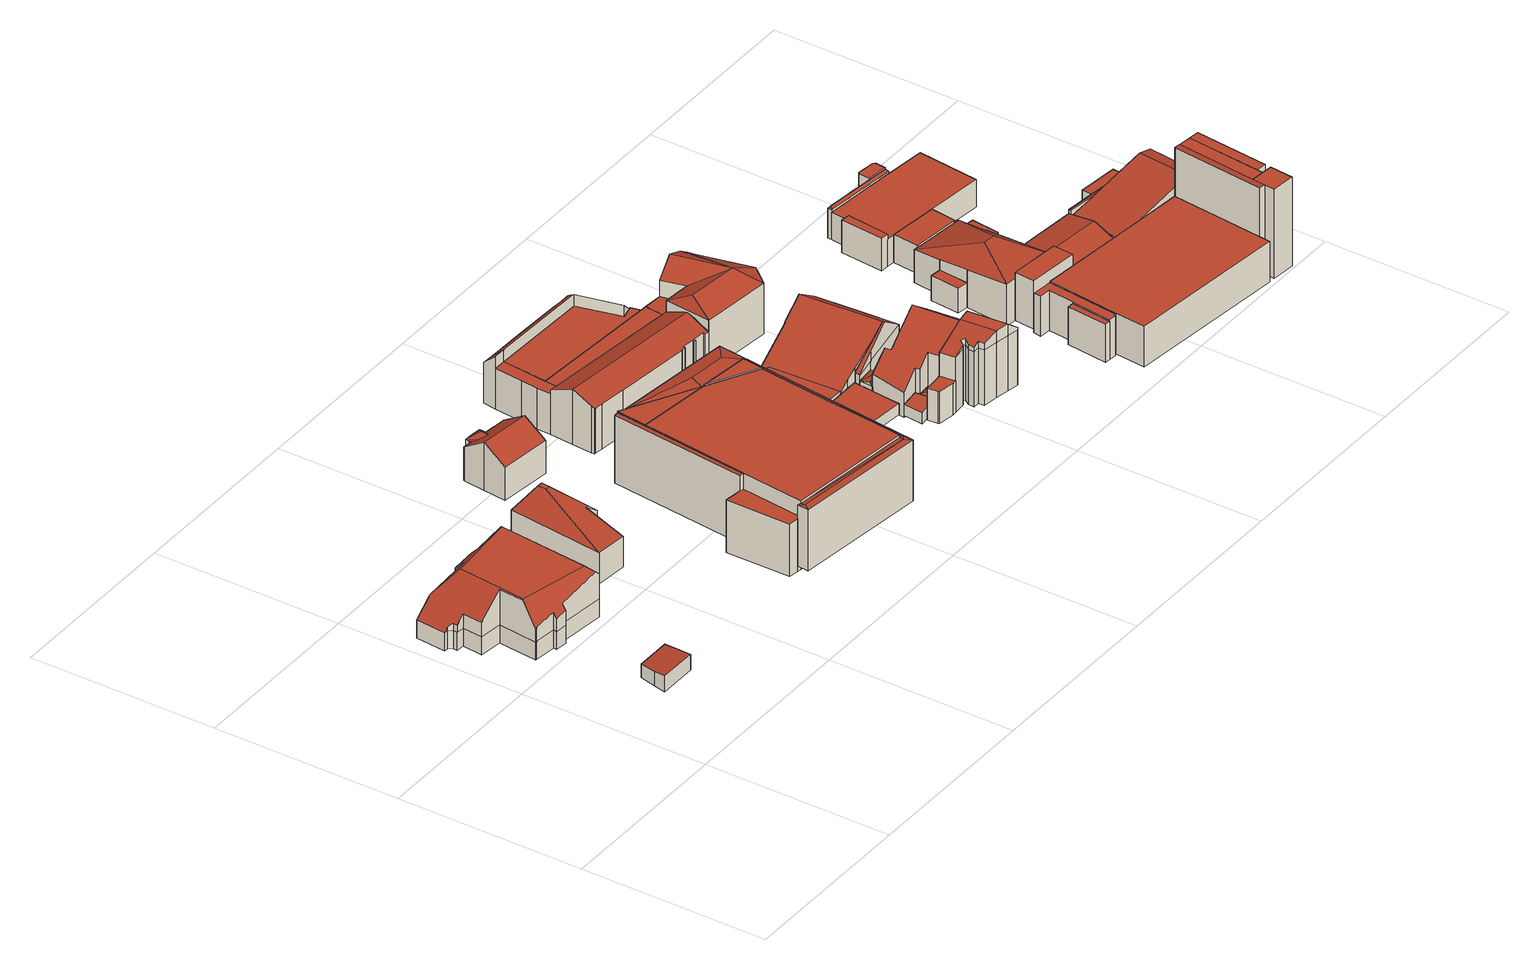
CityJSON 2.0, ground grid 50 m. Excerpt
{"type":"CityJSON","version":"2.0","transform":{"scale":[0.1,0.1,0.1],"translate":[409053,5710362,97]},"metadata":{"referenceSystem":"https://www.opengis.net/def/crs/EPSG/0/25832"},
"CityObjects":{
"building1":{"type":"Building","attributes":{"Gemeindeschluessel":"05978036","Geometrietyp2DReferenz":"3000","function":"31001_2460","roofType":"2100","measuredHeight":4.36},"geometry":[{"type":"MultiSurface","lod":"2","boundaries":[[[0,1,2,3]],[[1,4,5,2]],[[4,6,7,5]],[[6,8,9,7]],[[8,10,11,9]],[[10,12,13,11]],[[12,0,3,13]],[[12,10,8,6,4,1,0]],[[3,2,5,7,9,11,13]]],"semantics":{"surfaces":[{"type":"WallSurface"},{"type":"RoofSurface"},{"type":"GroundSurface"}],"values":[0,0,0,0,0,0,0,1,2]}}]},
"building2":{"type":"Building","attributes":{"Gemeindeschluessel":"05978036","Geometrietyp2DReferenz":"3000","function":"31001_2000","roofType":"5000","measuredHeight":15},"geometry":[{"type":"MultiSurface","lod":"2","boundaries":[[[14,15,16,17]],[[15,18,19,16]],[[18,20,21,19]],[[20,22,23,21]],[[22,24,25,23]],[[24,26,27,25]],[[26,28,29,27]],[[28,30,31,29]],[[30,32,33,31]],[[32,34,35,33]],[[34,36,37,35]],[[36,38,39,37]],[[38,40,41,39]],[[40,42,43,41]],[[42,44,45,43]],[[44,46,47,45]],[[46,48,49,47]],[[48,50,51,49]],[[50,52,53,51]],[[52,54,55,53]],[[54,56,57,55]],[[56,58,59,57]],[[58,60,61,59]],[[60,14,17,61]],[[62,63,64,65,66,67]],[[68,69,66,65,70,71,72,73,74,75]],[[76,77,78,71,70,79,80,81,14,82,83,84,85]],[[63,86,87,88,89,90,91,92,80,79,64]],[[65,64,79,70]],[[18,92,91,20]],[[15,81,80,92,18]],[[20,91,90,22]],[[22,90,89,24]],[[24,89,88,26]],[[26,88,87,28]],[[28,87,86,30]],[[30,86,63,62,32]],[[54,85,84,56]],[[52,76,85,54]],[[56,84,83,58]],[[58,83,82,60]],[[60,82,14]],[[14,81,15]],[[48,78,77,50]],[[46,72,71,78,48]],[[50,77,76,52]],[[40,75,74,42]],[[38,68,75,40]],[[42,74,73,44]],[[44,73,72,46]],[[34,67,66,69,36]],[[36,69,68,38]],[[32,62,67,34]],[[17,16,19,21,23,25,27,29,31,33,35,37,39,41,43,45,47,49,51,53,55,57,59,61]]],"semantics":{"surfaces":[{"type":"WallSurface"},{"type":"RoofSurface"},{"type":"GroundSurface"}],"values":[0,0,0,0,0,0,0,0,0,0,0,0,0,0,0,0,0,0,0,0,0,0,0,0,1,1,1,1,1,0,0,0,0,0,0,0,0,0,0,0,0,0,0,0,0,0,0,0,0,0,0,0,0,2]}}]},
"building3":{"type":"Building","attributes":{"Gemeindeschluessel":"05978036","Geometrietyp2DReferenz":"3000","function":"31001_1000","roofType":"5000","measuredHeight":14.37},"geometry":[{"type":"MultiSurface","lod":"2","boundaries":[[[93,94,95,96]],[[94,97,98,95]],[[97,99,100,98]],[[99,101,102,100]],[[101,103,104,102]],[[103,93,96,104]],[[105,106,107,94]],[[99,97,107,106,108,109]],[[101,109,108,110,93,103]],[[110,105,94,93]],[[108,106,105,110]],[[97,94,107]],[[101,99,109]],[[96,95,98,100,102,104]]],"semantics":{"surfaces":[{"type":"WallSurface"},{"type":"RoofSurface"},{"type":"GroundSurface"}],"values":[0,0,0,0,0,0,1,1,1,1,1,0,0,2]}}]},
"building4":{"type":"Building","attributes":{"Gemeindeschluessel":"05978036","Geometrietyp2DReferenz":"3000","function":"31001_1000"},"children":["building4-1","building4-2"]},
"building4-1":{"type":"BuildingPart","attributes":{"roofType":"3100","measuredHeight":13.05},"parents":["building4"],"geometry":[{"type":"MultiSurface","lod":"2","boundaries":[[[111,112,113,114]],[[115,116,117,118]],[[116,119,120,117]],[[119,121,122,120]],[[121,123,124,122]],[[123,125,126,124]],[[125,127,128,126]],[[127,129,130,128]],[[129,131,132,130]],[[131,111,114,132]],[[127,125,123,121]],[[121,119,116,115,112,111,131,129,127]],[[114,113,118,117,120,122,124,126,128,130,132]],[[115,118,113,112]]],"semantics":{"surfaces":[{"type":"WallSurface"},{"type":"RoofSurface"},{"type":"GroundSurface"},{"type":"ClosureSurface"}],"values":[0,0,0,0,0,0,0,0,0,0,1,1,2,3]}}]},
"building4-2":{"type":"BuildingPart","attributes":{"roofType":"3200","measuredHeight":10.9},"parents":["building4"],"geometry":[{"type":"MultiSurface","lod":"2","boundaries":[[[133,134,135,136]],[[134,137,138,135]],[[137,139,140,138]],[[139,141,142,140]],[[141,115,118,142]],[[133,136,113,112]],[[134,143,139,137]],[[115,144,112]],[[134,144,143]],[[134,133,112,144]],[[115,141,139,143]],[[115,143,144]],[[136,135,138,140,142,118,113]],[[115,112,113,118]]],"semantics":{"surfaces":[{"type":"WallSurface"},{"type":"RoofSurface"},{"type":"GroundSurface"},{"type":"ClosureSurface"}],"values":[0,0,0,0,0,0,1,1,1,1,1,1,2,3]}}]},
"building5":{"type":"Building","attributes":{"Gemeindeschluessel":"05978036","Geometrietyp2DReferenz":"3000","function":"51009_1610","roofType":"2100","measuredHeight":18.61},"geometry":[{"type":"MultiSurface","lod":"2","boundaries":[[[145,146,147,148]],[[146,149,150,147]],[[149,151,152,150]],[[151,153,154,152]],[[153,155,156,154]],[[155,145,148,156]],[[155,153,151,149,146,145]],[[148,147,150,152,154,156]]],"semantics":{"surfaces":[{"type":"WallSurface"},{"type":"RoofSurface"},{"type":"GroundSurface"}],"values":[0,0,0,0,0,0,1,2]}}]},
"building6":{"type":"Building","attributes":{"Gemeindeschluessel":"05978036","Geometrietyp2DReferenz":"3000","function":"31001_2000"},"children":["building6-1","building6-2","building6-3","building6-4"]},
"building6-1":{"type":"BuildingPart","attributes":{"roofType":"1000","measuredHeight":19.08},"parents":["building6"],"geometry":[{"type":"MultiSurface","lod":"2","boundaries":[[[157,158,159,160,161]],[[158,162,163,164,159]],[[158,157,162]],[[164,160,159]],[[161,163,162,157]],[[161,160,164,163]]],"semantics":{"surfaces":[{"type":"WallSurface"},{"type":"RoofSurface"},{"type":"GroundSurface"},{"type":"ClosureSurface"}],"values":[0,0,1,2,0,3]}}]},
"building6-2":{"type":"BuildingPart","attributes":{"roofType":"1000","measuredHeight":18.75},"parents":["building6"],"geometry":[{"type":"MultiSurface","lod":"2","boundaries":[[[165,166,167,168]],[[166,169,170,171,167]],[[172,173,174,175,176]],[[173,177,178,174]],[[163,179,180,164]],[[179,165,168,180]],[[179,163,161,177,173,172,169,166,165]],[[168,167,171,175,174,178,160,164,180]],[[176,170,169,172]],[[176,175,171,170]],[[160,178,177,161]],[[164,160,161,163]]],"semantics":{"surfaces":[{"type":"WallSurface"},{"type":"RoofSurface"},{"type":"GroundSurface"},{"type":"ClosureSurface"}],"values":[0,0,0,0,0,0,1,2,0,3,3,3]}}]},
"building6-3":{"type":"BuildingPart","attributes":{"roofType":"1000","measuredHeight":18.88},"parents":["building6"],"geometry":[{"type":"MultiSurface","lod":"2","boundaries":[[[181,182,183,178,177]],[[182,184,185,183]],[[184,186,187,185]],[[186,188,189,187]],[[188,190,161,160,189]],[[190,188,186,184,182,181]],[[178,183,185,187,189,160]],[[177,161,190,181]],[[177,178,160,161]]],"semantics":{"surfaces":[{"type":"WallSurface"},{"type":"RoofSurface"},{"type":"GroundSurface"},{"type":"ClosureSurface"}],"values":[0,0,0,0,0,1,2,0,3]}}]},
"building6-4":{"type":"BuildingPart","attributes":{"roofType":"1000","measuredHeight":14.37},"parents":["building6"],"geometry":[{"type":"MultiSurface","lod":"2","boundaries":[[[191,192,193,194]],[[192,195,196,193]],[[195,197,198,196]],[[197,176,175,198]],[[170,199,200,171]],[[199,201,202,200]],[[201,191,194,202]],[[201,199,170,176,197,195,192,191]],[[194,193,196,198,175,171,200,202]],[[171,175,176,170]]],"semantics":{"surfaces":[{"type":"WallSurface"},{"type":"RoofSurface"},{"type":"GroundSurface"},{"type":"ClosureSurface"}],"values":[0,0,0,0,0,0,0,1,2,3]}}]},
"building7":{"type":"Building","attributes":{"Gemeindeschluessel":"05978036","Geometrietyp2DReferenz":"3000","function":"51009_1610","roofType":"5000","measuredHeight":17.52},"geometry":[{"type":"MultiSurface","lod":"2","boundaries":[[[203,204,205,206]],[[204,207,208,205]],[[207,209,210,208]],[[209,211,212,210]],[[211,213,214,212]],[[213,215,216,214]],[[215,217,218,216]],[[217,219,220,218]],[[219,221,222,220]],[[221,223,224,222]],[[223,225,226,224]],[[225,203,206,226]],[[227,228,229,223,221]],[[219,227,221]],[[219,230,227]],[[230,219,217]],[[231,230,217,215]],[[232,231,215,213]],[[213,233,232]],[[211,233,213]],[[211,234,233]],[[234,211,209]],[[234,209,207]],[[233,234,207,204]],[[228,227,230,231,232,233,204,203]],[[229,228,203,225]],[[229,225,223]],[[206,205,208,210,212,214,216,218,220,222,224,226]]],"semantics":{"surfaces":[{"type":"WallSurface"},{"type":"RoofSurface"},{"type":"GroundSurface"}],"values":[0,0,0,0,0,0,0,0,0,0,0,0,1,1,1,1,1,1,1,1,1,1,1,1,1,1,1,2]}}]},
"building8":{"type":"Building","attributes":{"Gemeindeschluessel":"05978036","Geometrietyp2DReferenz":"3000","function":"31001_2000"},"children":["building8-1","building8-2","building8-3","building8-4","building8-5","building8-6","building8-7","building8-8"]},
"building8-1":{"type":"BuildingPart","attributes":{"roofType":"1000","measuredHeight":11.15},"parents":["building8"],"geometry":[{"type":"MultiSurface","lod":"2","boundaries":[[[235,236,237,238]],[[239,240,241,242]],[[240,243,244,241]],[[243,245,246,244]],[[245,235,238,246]],[[245,243,240,239,236,235]],[[238,237,242,241,244,246]],[[239,242,237,236]]],"semantics":{"surfaces":[{"type":"WallSurface"},{"type":"RoofSurface"},{"type":"GroundSurface"},{"type":"ClosureSurface"}],"values":[0,0,0,0,0,1,2,3]}}]},
"building8-2":{"type":"BuildingPart","attributes":{"roofType":"3100","measuredHeight":15.02},"parents":["building8"],"geometry":[{"type":"MultiSurface","lod":"2","boundaries":[[[247,248,249,250]],[[248,251,252,249]],[[251,253,254,252]],[[253,255,256,254]],[[255,257,258,256]],[[257,259,260,258]],[[259,261,262,260]],[[261,263,264,262]],[[263,265,266,264]],[[265,267,268,266]],[[267,269,270,268]],[[269,271,272,270]],[[271,273,274,272]],[[273,275,276,274]],[[275,277,278,276]],[[277,279,280,281,278]],[[282,237,236]],[[282,283,284,237]],[[283,285,286,284]],[[285,287,288,286]],[[287,247,250,288]],[[283,282,279,277]],[[277,275,273,271,269,267,265,263,261,259,257,255,253,251,248,247,287,285,283]],[[250,249,252,254,256,258,260,262,264,266,268,270,272,274,276,278,281,289,237,284,286,288]],[[236,290,280,279,282]],[[289,281,280,290]],[[236,237,289,290]]],"semantics":{"surfaces":[{"type":"WallSurface"},{"type":"RoofSurface"},{"type":"GroundSurface"},{"type":"ClosureSurface"}],"values":[0,0,0,0,0,0,0,0,0,0,0,0,0,0,0,0,0,0,0,0,0,1,1,2,0,3,3]}}]},
"building8-3":{"type":"BuildingPart","attributes":{"roofType":"2100","measuredHeight":14.25},"parents":["building8"],"geometry":[{"type":"MultiSurface","lod":"2","boundaries":[[[291,292,293,294]],[[291,295,296,292]],[[295,297,298,296]],[[297,299,300,298]],[[299,301,302,300]],[[301,303,304,302]],[[303,305,306,304]],[[305,303,301,299,297,295,291,294,307,308]],[[309,310,293,292,296,298,300,302,304,306]],[[307,311,312,308]],[[311,310,309,312]],[[294,293,310,311,307]],[[309,306,305,308,312]]],"semantics":{"surfaces":[{"type":"WallSurface"},{"type":"RoofSurface"},{"type":"GroundSurface"},{"type":"ClosureSurface"}],"values":[0,0,0,0,0,0,0,1,2,0,3,3,3]}}]},
"building8-4":{"type":"BuildingPart","attributes":{"roofType":"2100","measuredHeight":14.25},"parents":["building8"],"geometry":[{"type":"MultiSurface","lod":"2","boundaries":[[[313,314,315,316,317]],[[314,294,293,315]],[[314,313,307,294]],[[293,310,316,315]],[[307,311,310,293,294]],[[313,317,311,307]],[[317,316,310,311]]],"semantics":{"surfaces":[{"type":"WallSurface"},{"type":"RoofSurface"},{"type":"GroundSurface"},{"type":"ClosureSurface"}],"values":[0,0,1,2,3,0,3]}}]},
"building8-5":{"type":"BuildingPart","attributes":{"roofType":"1000","measuredHeight":11.15},"parents":["building8"],"geometry":[{"type":"MultiSurface","lod":"2","boundaries":[[[318,319,320,321,322]],[[312,311,323,319,318,324,325]],[[326,321,320,327,310,309]],[[322,324,318]],[[321,326,325,324,322]],[[319,323,327,320]],[[323,311,310,327]],[[309,310,311,312]],[[326,309,312,325]]],"semantics":{"surfaces":[{"type":"WallSurface"},{"type":"RoofSurface"},{"type":"GroundSurface"},{"type":"ClosureSurface"}],"values":[0,1,2,0,3,3,3,3,3]}}]},
"building8-6":{"type":"BuildingPart","attributes":{"roofType":"1000","measuredHeight":11.15},"parents":["building8"],"geometry":[{"type":"MultiSurface","lod":"2","boundaries":[[[280,328,329,281]],[[328,330,331,329]],[[330,317,316,331]],[[311,317,330,328,280,290,323]],[[289,281,329,331,316,310,327]],[[281,289,290,280]],[[310,316,317,311]],[[311,323,327,310]],[[289,327,323,290]]],"semantics":{"surfaces":[{"type":"WallSurface"},{"type":"RoofSurface"},{"type":"GroundSurface"},{"type":"ClosureSurface"}],"values":[0,0,0,1,2,3,3,3,3]}}]},
"building8-7":{"type":"BuildingPart","attributes":{"roofType":"2100","measuredHeight":14.36},"parents":["building8"],"geometry":[{"type":"MultiSurface","lod":"2","boundaries":[[[332,333,306,305]],[[332,334,335,333]],[[334,322,321,335]],[[322,334,332,305,336,337,324]],[[326,309,306,333,335,321]],[[312,325,337,336,308]],[[312,309,326,325]],[[305,308,336]],[[305,306,309,312,308]],[[325,324,337]],[[326,321,322,324,325]]],"semantics":{"surfaces":[{"type":"WallSurface"},{"type":"RoofSurface"},{"type":"GroundSurface"},{"type":"ClosureSurface"}],"values":[0,0,0,1,2,0,3,0,3,0,3]}}]},
"building8-8":{"type":"BuildingPart","attributes":{"roofType":"1000","measuredHeight":11.15},"parents":["building8"],"geometry":[{"type":"MultiSurface","lod":"2","boundaries":[[[319,239,242,320]],[[239,319,323,290,236]],[[237,289,327,320,242]],[[237,236,290,289]],[[290,323,327,289]],[[323,319,320,327]],[[239,236,237,242]]],"semantics":{"surfaces":[{"type":"WallSurface"},{"type":"RoofSurface"},{"type":"GroundSurface"},{"type":"ClosureSurface"}],"values":[0,1,2,3,3,3,3]}}]},
"building9":{"type":"Building","attributes":{"Gemeindeschluessel":"05978036","Geometrietyp2DReferenz":"3000","function":"31001_2000","roofType":"1000","measuredHeight":2.96},"geometry":[{"type":"MultiSurface","lod":"2","boundaries":[[[338,339,340,341]],[[339,342,343,340]],[[342,344,345,343]],[[344,346,347,345]],[[346,348,349,347]],[[348,350,351,349]],[[350,338,341,351]],[[350,348,346,344,342,339,338]],[[341,340,343,345,347,349,351]]],"semantics":{"surfaces":[{"type":"WallSurface"},{"type":"RoofSurface"},{"type":"GroundSurface"}],"values":[0,0,0,0,0,0,0,1,2]}}]},
"building10":{"type":"Building","attributes":{"Gemeindeschluessel":"05978036","Geometrietyp2DReferenz":"3000","function":"31001_2460","roofType":"1000","measuredHeight":3.04},"geometry":[{"type":"MultiSurface","lod":"2","boundaries":[[[352,353,354,355]],[[353,356,357,354]],[[356,358,359,357]],[[358,360,361,359]],[[360,362,363,361]],[[362,352,355,363]],[[362,360,358,356,353,352]],[[355,354,357,359,361,363]]],"semantics":{"surfaces":[{"type":"WallSurface"},{"type":"RoofSurface"},{"type":"GroundSurface"}],"values":[0,0,0,0,0,0,1,2]}}]},
"building11":{"type":"Building","attributes":{"Gemeindeschluessel":"05978036","Geometrietyp2DReferenz":"3000","function":"31001_1100"},"children":["building11-1","building11-2"]},
"building11-1":{"type":"BuildingPart","attributes":{"roofType":"1000","measuredHeight":8.63},"parents":["building11"],"geometry":[{"type":"MultiSurface","lod":"2","boundaries":[[[364,365,366,367]],[[365,368,369,366]],[[368,370,371,369]],[[370,372,373,371]],[[374,375,376,377]],[[375,364,367,376]],[[375,374,372,370,368,365,364]],[[367,366,369,371,373,377,376]],[[377,373,372,374]]],"semantics":{"surfaces":[{"type":"WallSurface"},{"type":"RoofSurface"},{"type":"GroundSurface"},{"type":"ClosureSurface"}],"values":[0,0,0,0,0,0,1,2,3]}}]},
"building11-2":{"type":"BuildingPart","attributes":{"roofType":"5000","measuredHeight":18.35},"parents":["building11"],"geometry":[{"type":"MultiSurface","lod":"2","boundaries":[[[378,379,380,381]],[[379,382,383,380]],[[382,384,385,383]],[[384,386,387,385]],[[386,388,389,387]],[[388,390,391,389]],[[390,392,393,391]],[[392,394,395,393]],[[394,396,374,377,395]],[[397,398,399,373,372]],[[398,400,401,399]],[[400,402,403,401]],[[402,404,405,403]],[[404,406,407,405]],[[406,408,409,407]],[[408,410,411,409]],[[410,378,381,411]],[[412,413,414,415,416,417]],[[418,419,420,421,422,423,424,425,426,397,396,427]],[[415,428,425,424,416]],[[400,425,428,402]],[[402,428,415,414,404]],[[392,418,427,394]],[[394,427,396]],[[398,426,425,400]],[[397,426,398]],[[378,416,424,379]],[[379,424,423,382]],[[382,423,422,384]],[[384,422,421,386]],[[386,421,420,388]],[[388,420,419,390]],[[390,419,418,392]],[[410,417,416,378]],[[408,412,417,410]],[[404,414,413,406]],[[406,413,412,408]],[[381,380,383,385,387,389,391,393,395,377,373,399,401,403,405,407,409,411]],[[397,372,374,396]],[[372,373,377,374]]],"semantics":{"surfaces":[{"type":"WallSurface"},{"type":"RoofSurface"},{"type":"GroundSurface"},{"type":"ClosureSurface"}],"values":[0,0,0,0,0,0,0,0,0,0,0,0,0,0,0,0,0,1,1,1,0,0,0,0,0,0,0,0,0,0,0,0,0,0,0,0,0,2,0,3]}}]},
"building12":{"type":"Building","attributes":{"Gemeindeschluessel":"05978036","Geometrietyp2DReferenz":"3000","function":"31001_2000"},"children":["building12-1","building12-2","building12-3","building12-4","building12-5"]},
"building12-1":{"type":"BuildingPart","attributes":{"roofType":"3100","measuredHeight":13.94},"parents":["building12"],"geometry":[{"type":"MultiSurface","lod":"2","boundaries":[[[429,430,431,432]],[[430,433,434,431]],[[433,435,436,434]],[[435,437,438,436]],[[437,439,440,438]],[[439,441,442,440]],[[441,443,444,442]],[[443,445,446,447,444]],[[448,449,450,451,452]],[[453,454,455,456,457]],[[454,458,459,455]],[[460,449,448,445,443,441,439,437]],[[437,435,433,430,429,458,454,453,461,460]],[[459,432,431,434,436,438,440,442,444,447,451,450,462,456,455]],[[432,459,458,429]],[[448,452,446,445]],[[452,451,447,446]],[[462,450,449,463]],[[463,449,460]],[[453,457,461]],[[462,463,457,456]],[[457,463,460,461]]],"semantics":{"surfaces":[{"type":"WallSurface"},{"type":"RoofSurface"},{"type":"GroundSurface"},{"type":"ClosureSurface"}],"values":[0,0,0,0,0,0,0,0,0,0,0,1,1,2,3,0,3,3,3,0,3,3]}}]},
"building12-2":{"type":"BuildingPart","attributes":{"roofType":"1000","measuredHeight":4.9},"parents":["building12"],"geometry":[{"type":"MultiSurface","lod":"2","boundaries":[[[464,465,466,459,458]],[[465,467,468,466]],[[467,469,470,468]],[[469,471,429,432,470]],[[469,467,465,464,471]],[[432,459,466,468,470]],[[458,429,471,464]],[[458,459,432,429]]],"semantics":{"surfaces":[{"type":"WallSurface"},{"type":"RoofSurface"},{"type":"GroundSurface"},{"type":"ClosureSurface"}],"values":[0,0,0,0,1,2,0,3]}}]},
"building12-3":{"type":"BuildingPart","attributes":{"roofType":"2100","measuredHeight":4.12},"parents":["building12"],"geometry":[{"type":"MultiSurface","lod":"2","boundaries":[[[446,472,473,447]],[[472,474,475,473]],[[474,452,451,475]],[[452,474,472,446]],[[447,473,475,451]],[[447,451,452,446]]],"semantics":{"surfaces":[{"type":"WallSurface"},{"type":"RoofSurface"},{"type":"GroundSurface"},{"type":"ClosureSurface"}],"values":[0,0,0,1,2,3]}}]},
"building12-4":{"type":"BuildingPart","attributes":{"roofType":"3100","measuredHeight":5.74},"parents":["building12"],"geometry":[{"type":"MultiSurface","lod":"2","boundaries":[[[476,477,478,479]],[[477,480,481,478]],[[482,476,479,483]],[[480,477,484]],[[476,482,485]],[[484,476,485]],[[476,484,477]],[[480,485,482]],[[485,480,484]],[[479,478,481,483]],[[483,481,480,482]]],"semantics":{"surfaces":[{"type":"WallSurface"},{"type":"RoofSurface"},{"type":"GroundSurface"},{"type":"ClosureSurface"}],"values":[0,0,0,0,0,1,1,1,1,2,3]}}]},
"building12-5":{"type":"BuildingPart","attributes":{"roofType":"5000","measuredHeight":14.27},"parents":["building12"],"geometry":[{"type":"MultiSurface","lod":"2","boundaries":[[[486,457,456,481,480]],[[487,482,483,450,449]],[[488,461,457,486,489,490]],[[488,490,449]],[[487,489,486]],[[449,490,489,487]],[[483,481,456,462,450]],[[486,480,482,487]],[[480,481,483,482]],[[450,462,463,449]],[[462,456,457,463]],[[488,449,460,461]],[[449,463,460]],[[460,463,457,461]]],"semantics":{"surfaces":[{"type":"WallSurface"},{"type":"RoofSurface"},{"type":"GroundSurface"},{"type":"ClosureSurface"}],"values":[0,0,1,1,0,0,2,0,3,3,3,0,3,3]}}]},
"building13":{"type":"Building","attributes":{"Gemeindeschluessel":"05978036","Geometrietyp2DReferenz":"3000","function":"31001_1100"},"children":["building13-1","building13-2","building13-3"]},
"building13-1":{"type":"BuildingPart","attributes":{"roofType":"5000","measuredHeight":4.18},"parents":["building13"],"geometry":[{"type":"MultiSurface","lod":"2","boundaries":[[[360,358,491,492]],[[493,494,495,496]],[[494,360,492,495]],[[494,497,360]],[[497,494,493]],[[498,497,493,499]],[[498,499,358]],[[497,498,358,360]],[[492,491,500,496,495]],[[500,491,358,499]],[[496,500,499,493]]],"semantics":{"surfaces":[{"type":"WallSurface"},{"type":"RoofSurface"},{"type":"GroundSurface"},{"type":"ClosureSurface"}],"values":[0,0,0,0,0,1,1,1,2,3,3]}}]},
"building13-2":{"type":"BuildingPart","attributes":{"roofType":"5000","measuredHeight":18.34},"parents":["building13"],"geometry":[{"type":"MultiSurface","lod":"2","boundaries":[[[501,502,503,491,358]],[[502,504,505,503]],[[504,506,507,505]],[[506,508,509,510,507]],[[511,512,513,514,515]],[[512,516,517,513]],[[516,518,519,517]],[[518,520,521,519]],[[520,522,523,521]],[[522,524,493,496,523]],[[525,522,520,518,516,512,511,526]],[[527,524,525,526,528,508,506,504,502,501]],[[524,522,525]],[[511,528,526]],[[496,500,491,503,505,507,510,529,514,513,517,519,521,523]],[[527,499,493,524]],[[499,500,496,493]],[[501,358,499,527]],[[358,491,500,499]],[[530,509,508,528]],[[530,529,510,509]],[[515,530,528,511]],[[515,514,529,530]]],"semantics":{"surfaces":[{"type":"WallSurface"},{"type":"RoofSurface"},{"type":"GroundSurface"},{"type":"ClosureSurface"}],"values":[0,0,0,0,0,0,0,0,0,0,1,1,0,0,2,0,3,0,3,0,3,0,3]}}]},
"building13-3":{"type":"BuildingPart","attributes":{"roofType":"2100","measuredHeight":8.26},"parents":["building13"],"geometry":[{"type":"MultiSurface","lod":"2","boundaries":[[[509,531,532,510]],[[531,533,534,532]],[[533,515,514,534]],[[515,533,531,509,530]],[[529,510,532,534,514]],[[510,529,530,509]],[[530,529,514,515]]],"semantics":{"surfaces":[{"type":"WallSurface"},{"type":"RoofSurface"},{"type":"GroundSurface"},{"type":"ClosureSurface"}],"values":[0,0,0,1,2,3,3]}}]},
"building14":{"type":"Building","attributes":{"Gemeindeschluessel":"05978036","Geometrietyp2DReferenz":"3000","function":"31001_2000","roofType":"2100","measuredHeight":3.6},"geometry":[{"type":"MultiSurface","lod":"2","boundaries":[[[535,536,537,538]],[[536,539,540,537]],[[539,541,542,540]],[[541,543,544,542]],[[543,545,546,544]],[[545,547,548,546]],[[547,535,538,548]],[[547,545,543,541,539,536,535]],[[538,537,540,542,544,546,548]]],"semantics":{"surfaces":[{"type":"WallSurface"},{"type":"RoofSurface"},{"type":"GroundSurface"}],"values":[0,0,0,0,0,0,0,1,2]}}]},
"building15":{"type":"Building","attributes":{"Gemeindeschluessel":"05978036","Geometrietyp2DReferenz":"3000","function":"31001_2000","roofType":"5000","measuredHeight":16.99},"geometry":[{"type":"MultiSurface","lod":"2","boundaries":[[[549,550,551,552]],[[550,553,554,551]],[[553,555,556,554]],[[555,557,558,556]],[[557,559,560,558]],[[559,561,562,560]],[[561,563,564,562]],[[563,565,566,564]],[[565,567,568,566]],[[567,569,570,568]],[[569,571,572,570]],[[571,549,552,572]],[[573,574,569,567]],[[575,567,565,563,561]],[[567,575,573]],[[557,575,561,559]],[[555,575,557]],[[555,576,575]],[[576,553,550,575]],[[574,573,575,550,549]],[[571,574,549]],[[574,571,569]],[[553,576,555]],[[552,551,554,556,558,560,562,564,566,568,570,572]]],"semantics":{"surfaces":[{"type":"WallSurface"},{"type":"RoofSurface"},{"type":"GroundSurface"}],"values":[0,0,0,0,0,0,0,0,0,0,0,0,1,1,1,1,1,1,1,1,1,1,0,2]}}]},
"building16":{"type":"Building","attributes":{"Gemeindeschluessel":"05978036","Geometrietyp2DReferenz":"3000","function":"31001_2000"},"children":["building16-1","building16-2","building16-3","building16-4","building16-5"]},
"building16-1":{"type":"BuildingPart","attributes":{"roofType":"1000","measuredHeight":13.22},"parents":["building16"],"geometry":[{"type":"MultiSurface","lod":"2","boundaries":[[[577,578,579,580,581]],[[578,582,583,584,579]],[[582,578,577,585]],[[586,580,579,584,587]],[[581,588,585,577]],[[581,580,586,588]],[[588,589,590,583,582,585]],[[587,584,583,590,589]],[[588,586,587,589]]],"semantics":{"surfaces":[{"type":"WallSurface"},{"type":"RoofSurface"},{"type":"GroundSurface"},{"type":"ClosureSurface"}],"values":[0,0,1,2,0,3,0,3,3]}}]},
"building16-2":{"type":"BuildingPart","attributes":{"roofType":"3200","measuredHeight":13.82},"parents":["building16"],"geometry":[{"type":"MultiSurface","lod":"2","boundaries":[[[591,592,593,594,595]],[[596,597,598,599,600]],[[597,601,602,598]],[[601,603,604,602]],[[603,605,606,604]],[[605,607,608,606]],[[607,609,610,611,608]],[[612,613,614,615,616]],[[613,617,618,619,614]],[[583,620,621,584]],[[620,591,595,621]],[[590,617,613,612,609,622]],[[597,596,623,592,591,620,624]],[[609,607,605,603,601,597,624,622]],[[620,583,590,622,624]],[[595,594,625,599,598,602,604,606,608,611,615,614,619,626,587,584,621]],[[623,627,593,592]],[[627,625,594,593]],[[596,600,627,623]],[[600,599,625,627]],[[616,610,609,612]],[[616,615,611,610]],[[589,628,618,617,590]],[[589,587,626,628]],[[626,619,618,628]],[[583,584,587,589,590]]],"semantics":{"surfaces":[{"type":"WallSurface"},{"type":"RoofSurface"},{"type":"GroundSurface"},{"type":"ClosureSurface"}],"values":[0,0,0,0,0,0,0,0,0,0,0,1,1,1,1,2,0,3,0,3,0,3,0,3,3,3]}}]},
"building16-3":{"type":"BuildingPart","attributes":{"roofType":"1000","measuredHeight":6.82},"parents":["building16"],"geometry":[{"type":"MultiSurface","lod":"2","boundaries":[[[629,630,631,632]],[[630,600,599,631]],[[593,633,595,594]],[[633,629,632,595]],[[633,593,627,600,630,629]],[[632,631,599,625,594,595]],[[625,599,600,627]],[[594,625,627,593]]],"semantics":{"surfaces":[{"type":"WallSurface"},{"type":"RoofSurface"},{"type":"GroundSurface"},{"type":"ClosureSurface"}],"values":[0,0,0,0,1,2,3,3]}}]},
"building16-4":{"type":"BuildingPart","attributes":{"roofType":"1000","measuredHeight":6.84},"parents":["building16"],"geometry":[{"type":"MultiSurface","lod":"2","boundaries":[[[634,635,614,636]],[[635,616,615,614]],[[610,637,638,611]],[[637,639,640,638]],[[639,634,636,640]],[[639,637,610,616,635,634]],[[636,614,615,611,638,640]],[[611,615,616,610]]],"semantics":{"surfaces":[{"type":"WallSurface"},{"type":"RoofSurface"},{"type":"GroundSurface"},{"type":"ClosureSurface"}],"values":[0,0,0,0,0,1,2,3]}}]},
"building16-5":{"type":"BuildingPart","attributes":{"roofType":"3100","measuredHeight":10.37},"parents":["building16"],"geometry":[{"type":"MultiSurface","lod":"2","boundaries":[[[618,641,642,619]],[[641,643,644,642]],[[643,645,646,644]],[[645,647,648,646]],[[647,649,650,648]],[[649,651,652,650]],[[651,581,580,652]],[[649,647,645,643,641,618,628]],[[628,589,588,581,651,649]],[[586,587,626,619,642,644,646,648,650,652,580]],[[586,588,589,587]],[[626,587,589,628]],[[626,628,618,619]],[[586,580,581,588]]],"semantics":{"surfaces":[{"type":"WallSurface"},{"type":"RoofSurface"},{"type":"GroundSurface"},{"type":"ClosureSurface"}],"values":[0,0,0,0,0,0,0,1,1,2,3,3,3,3]}}]},
"building17":{"type":"Building","attributes":{"Gemeindeschluessel":"05978036","Geometrietyp2DReferenz":"3000","function":"31001_2000"},"children":["building17-1","building17-2","building17-3","building17-4","building17-5","building17-6","building17-7","building17-8","building17-9","building17-10"]},
"building17-1":{"type":"BuildingPart","attributes":{"roofType":"1000","measuredHeight":24.42},"parents":["building17"],"geometry":[{"type":"MultiSurface","lod":"2","boundaries":[[[653,654,655,656,657,658]],[[654,659,660,655]],[[659,654,653,661]],[[662,656,655,660]],[[658,663,661,653]],[[656,662,664,657]],[[657,664,663,658]],[[661,663,664,662,660,659]]],"semantics":{"surfaces":[{"type":"WallSurface"},{"type":"RoofSurface"},{"type":"GroundSurface"},{"type":"ClosureSurface"}],"values":[0,0,1,2,0,3,3,3]}}]},
"building17-2":{"type":"BuildingPart","attributes":{"roofType":"2100","measuredHeight":24.56},"parents":["building17"],"geometry":[{"type":"MultiSurface","lod":"2","boundaries":[[[665,666,667,668,669]],[[666,665,670,671,672]],[[673,674,675,669,668]],[[671,676,677,672]],[[678,674,673,679]],[[676,678,679,680,677]],[[671,670,675,674,678,676]],[[669,675,670,665]],[[680,667,666,672,677]],[[680,679,673,668,667]]],"semantics":{"surfaces":[{"type":"WallSurface"},{"type":"RoofSurface"},{"type":"GroundSurface"},{"type":"ClosureSurface"}],"values":[0,1,2,0,3,3,3,3,0,3]}}]},
"building17-3":{"type":"BuildingPart","attributes":{"roofType":"1000","measuredHeight":11.11},"parents":["building17"],"geometry":[{"type":"MultiSurface","lod":"2","boundaries":[[[681,682,683,684]],[[682,685,686,687,683]],[[688,689,690,691,692,693]],[[667,681,684,668]],[[667,680,694,689,688,685,682,681]],[[684,683,687,692,691,673,668]],[[693,686,685,688]],[[693,692,687,686]],[[694,690,689]],[[691,690,679,673]],[[679,690,694,680]],[[668,673,679,680,667]]],"semantics":{"surfaces":[{"type":"WallSurface"},{"type":"RoofSurface"},{"type":"GroundSurface"},{"type":"ClosureSurface"}],"values":[0,0,0,0,1,2,0,3,0,3,3,3]}}]},
"building17-4":{"type":"BuildingPart","attributes":{"roofType":"1000","measuredHeight":10.41},"parents":["building17"],"geometry":[{"type":"MultiSurface","lod":"2","boundaries":[[[695,696,697,698]],[[696,699,700,697]],[[699,701,702,700]],[[701,703,704,702]],[[705,695,698,706]],[[705,703,701,699,696,695]],[[698,697,700,702,704,706]],[[706,704,703,705]]],"semantics":{"surfaces":[{"type":"WallSurface"},{"type":"RoofSurface"},{"type":"GroundSurface"},{"type":"ClosureSurface"}],"values":[0,0,0,0,0,1,2,3]}}]},
"building17-5":{"type":"BuildingPart","attributes":{"roofType":"5000","measuredHeight":11.38},"parents":["building17"],"geometry":[{"type":"MultiSurface","lod":"2","boundaries":[[[707,708,705,706,698]],[[709,710,711,712,704,703]],[[713,714,715,716,717]],[[714,707,698,715]],[[710,709,718]],[[709,708,707,714,719,718]],[[714,713,719]],[[713,720,710,718,719]],[[698,706,704,712,716,715]],[[703,705,708,709]],[[703,704,706,705]],[[717,720,713]],[[717,716,712,711]],[[717,711,710,720]]],"semantics":{"surfaces":[{"type":"WallSurface"},{"type":"RoofSurface"},{"type":"GroundSurface"},{"type":"ClosureSurface"}],"values":[0,0,0,0,1,1,1,1,2,0,3,0,3,3]}}]},
"building17-6":{"type":"BuildingPart","attributes":{"roofType":"3100","measuredHeight":14.4},"parents":["building17"],"geometry":[{"type":"MultiSurface","lod":"2","boundaries":[[[711,721,722,712]],[[721,657,656,722]],[[690,717,716,691]],[[717,690,694,677,676,723,724,725,720]],[[658,726,724,723,663]],[[721,726,658,657]],[[711,710,725,724,726,721]],[[716,712,722,656,662,674,673,691]],[[712,716,717,711]],[[662,656,657,664]],[[673,674,678,679]],[[691,673,679,690]],[[674,662,664,678]],[[680,677,694]],[[657,658,663,664]],[[678,676,677,680,679]],[[664,663,723,676,678]],[[679,680,694,690]],[[725,710,720]],[[720,710,711,717]]],"semantics":{"surfaces":[{"type":"WallSurface"},{"type":"RoofSurface"},{"type":"GroundSurface"},{"type":"ClosureSurface"}],"values":[0,0,0,1,1,0,0,2,3,3,3,3,3,0,3,3,3,3,0,3]}}]},
"building17-7":{"type":"BuildingPart","attributes":{"roofType":"1000","measuredHeight":24.41},"parents":["building17"],"geometry":[{"type":"MultiSurface","lod":"2","boundaries":[[[659,727,728,660]],[[670,727,659,661,671]],[[674,662,660,728,675]],[[663,723,676,671,661]],[[674,678,664,662]],[[664,678,676,723,663]],[[660,662,664,663,661,659]],[[675,728,727,670]],[[670,671,676,678,674,675]]],"semantics":{"surfaces":[{"type":"WallSurface"},{"type":"RoofSurface"},{"type":"GroundSurface"},{"type":"ClosureSurface"}],"values":[0,1,2,0,3,3,3,3,3]}}]},
"building17-8":{"type":"BuildingPart","attributes":{"roofType":"1000","measuredHeight":10.45},"parents":["building17"],"geometry":[{"type":"MultiSurface","lod":"2","boundaries":[[[729,730,731,732]],[[733,734,735,736]],[[734,729,732,735]],[[734,733,730,729]],[[732,731,736,735]],[[736,731,730,733]]],"semantics":{"surfaces":[{"type":"WallSurface"},{"type":"RoofSurface"},{"type":"GroundSurface"},{"type":"ClosureSurface"}],"values":[0,0,0,1,2,3]}}]},
"building17-9":{"type":"BuildingPart","attributes":{"roofType":"1000","measuredHeight":10.9},"parents":["building17"],"geometry":[{"type":"MultiSurface","lod":"2","boundaries":[[[737,738,739,731,730]],[[738,740,741,739]],[[740,742,743,741]],[[742,693,692,743]],[[686,744,745,687]],[[744,746,747,745]],[[746,748,733,736,747]],[[748,746,744,686,693,742,740,738,737]],[[731,739,741,743,692,687,745,747,736]],[[687,692,693,686]],[[730,733,748,737]],[[730,731,736,733]]],"semantics":{"surfaces":[{"type":"WallSurface"},{"type":"RoofSurface"},{"type":"GroundSurface"},{"type":"ClosureSurface"}],"values":[0,0,0,0,0,0,0,1,2,3,0,3]}}]},
"building17-10":{"type":"BuildingPart","attributes":{"roofType":"1000","measuredHeight":24.46},"parents":["building17"],"geometry":[{"type":"MultiSurface","lod":"2","boundaries":[[[749,665,669,750]],[[751,752,728,727]],[[751,753,754,752]],[[753,749,750,754]],[[753,751,727,670,665,749]],[[750,669,675,728,752,754]],[[669,665,670,675]],[[727,728,675,670]]],"semantics":{"surfaces":[{"type":"WallSurface"},{"type":"RoofSurface"},{"type":"GroundSurface"},{"type":"ClosureSurface"}],"values":[0,0,0,0,1,2,3,3]}}]},
"building18":{"type":"Building","attributes":{"Gemeindeschluessel":"05978036","Geometrietyp2DReferenz":"3000","function":"31001_3044"},"children":["building18-1","building18-2","building18-3","building18-4","building18-5"]},
"building18-1":{"type":"BuildingPart","attributes":{"roofType":"1000","measuredHeight":8.61},"parents":["building18"],"geometry":[{"type":"MultiSurface","lod":"2","boundaries":[[[755,756,757,758,759]],[[756,760,761,757]],[[760,762,763,761]],[[762,764,765,763]],[[764,766,767,768,765]],[[766,764,762,760,756,755]],[[758,757,761,763,765,768]],[[759,767,766,755]],[[759,758,768,767]]],"semantics":{"surfaces":[{"type":"WallSurface"},{"type":"RoofSurface"},{"type":"GroundSurface"},{"type":"ClosureSurface"}],"values":[0,0,0,0,0,1,2,0,3]}}]},
"building18-2":{"type":"BuildingPart","attributes":{"roofType":"1000","measuredHeight":7.61},"parents":["building18"],"geometry":[{"type":"MultiSurface","lod":"2","boundaries":[[[769,770,771,772,773]],[[770,774,775,771]],[[774,776,777,775]],[[776,778,779,777]],[[778,780,781,782,779]],[[780,778,776,774,770,769]],[[772,771,775,777,779,782]],[[773,781,780,769]],[[773,772,782,781]]],"semantics":{"surfaces":[{"type":"WallSurface"},{"type":"RoofSurface"},{"type":"GroundSurface"},{"type":"ClosureSurface"}],"values":[0,0,0,0,0,1,2,0,3]}}]},
"building18-3":{"type":"BuildingPart","attributes":{"roofType":"1000","measuredHeight":7.42},"parents":["building18"],"geometry":[{"type":"MultiSurface","lod":"2","boundaries":[[[781,783,784,782]],[[783,785,786,784]],[[787,788,789,790]],[[791,792,793,794]],[[792,795,796,793]],[[795,797,798,796]],[[797,773,772,798]],[[773,797,795,792,791,788,787,785,783,781]],[[782,784,786,790,789,794,793,796,798,772]],[[790,786,785,787]],[[794,789,788,791]],[[782,772,773,781]]],"semantics":{"surfaces":[{"type":"WallSurface"},{"type":"RoofSurface"},{"type":"GroundSurface"},{"type":"ClosureSurface"}],"values":[0,0,0,0,0,0,0,1,2,3,3,3]}}]},
"building18-4":{"type":"BuildingPart","attributes":{"roofType":"1000","measuredHeight":8.92},"parents":["building18"],"geometry":[{"type":"MultiSurface","lod":"2","boundaries":[[[799,800,787,790,801]],[[802,803,804,786,785]],[[803,799,801,804]],[[803,802,800,799]],[[801,790,786,804]],[[785,787,800,802]],[[785,786,790,787]]],"semantics":{"surfaces":[{"type":"WallSurface"},{"type":"RoofSurface"},{"type":"GroundSurface"},{"type":"ClosureSurface"}],"values":[0,0,0,1,2,0,3]}}]},
"building18-5":{"type":"BuildingPart","attributes":{"roofType":"5000","measuredHeight":8.8},"parents":["building18"],"geometry":[{"type":"MultiSurface","lod":"2","boundaries":[[[805,759,758,806]],[[767,807,791,794,768]],[[808,805,806,789,788]],[[809,807,767]],[[810,809,767,759,805]],[[810,805,808]],[[809,810,808,807]],[[806,758,768,794,789]],[[768,758,759,767]],[[788,791,807,808]],[[788,789,794,791]]],"semantics":{"surfaces":[{"type":"WallSurface"},{"type":"RoofSurface"},{"type":"GroundSurface"},{"type":"ClosureSurface"}],"values":[0,0,0,1,1,1,1,2,3,0,3]}}]}
},
"vertices":[
[123,193,102],[130,225,99],[130,225,58],[123,193,58],[141,269,96],[141,269,58],[217,269,96],[217,269,58],[235,269,96],[235,269,58],[234,251,97],[234,251,58],[228,194,101],[228,194,58],
[8,791,90],[51,787,90],[51,787,41],[8,791,41],[175,774,90],[175,774,41],[176,782,90],[176,782,41],[177,799,90],[177,799,41],[185,805,90],[185,805,41],[230,800,90],[230,800,41],[236,793,90],[236,793,41],[234,776,90],[234,776,41],[336,765,90],[336,765,41],[308,496,90],[308,496,41],[179,510,90],[179,510,41],[178,500,90],[178,500,41],[147,503,90],[147,503,41],[148,513,90],[148,513,41],[90,519,90],[90,519,41],[86,519,90],[86,519,41],[97,625,90],[97,625,41],[35,632,90],[35,632,41],[40,686,90],[40,686,41],[18,688,90],[18,688,41],[20,699,90],[20,699,41],[11,709,90],[11,709,41],[1,710,90],[1,710,41],[336,765,159],[314,767,181],[302,756,191],[277,515,191],[296,498,171],[308,496,159],[178,500,132],[179,510,147],[93,558,190],[90,557,187],[86,519,127],[90,519,128],[148,513,140],[147,503,125],[40,686,130],[35,632,130],[97,625,187],[112,741,190],[55,787,134],[51,787,130],[1,710,91],[11,709,101],[20,699,110],[18,688,110],[234,776,163],[236,793,145],[230,800,136],[185,805,127],[177,799,132],[176,782,151],[175,774,159],
[413,568,128],[435,822,135],[435,822,44],[413,568,44],[561,809,135],[561,809,44],[548,664,131],[548,664,44],[508,667,160],[508,667,44],[499,560,128],[499,560,44],[485,783,188],[499,782,188],[556,809,139],[497,759,188],[516,667,160],[484,761,188],
[612,1050,132],[613,1051,132],[613,1051,41],[612,1050,41],[663,1045,132],[722,1038,132],[722,1038,41],[663,1045,41],[725,1038,132],[725,1038,41],[719,977,172],[719,977,41],[712,915,132],[712,915,41],[572,931,132],[572,931,41],[579,992,172],[579,992,41],[585,1050,134],[585,1050,41],[587,1053,132],[587,1053,41],
[613,1058,132],[614,1067,132],[614,1067,41],[613,1058,41],[635,1065,132],[635,1065,41],[665,1062,132],[665,1062,41],[664,1053,132],[664,1053,41],[638,1040,150],[632,986,150],
[761,410,208],[751,412,206],[751,412,21],[761,410,21],[792,781,206],[792,781,21],[803,780,208],[803,780,21],[794,699,208],[794,699,21],[786,629,208],[786,629,21],
[996,676,213],[1133,661,213],[1133,661,22],[996,676,22],[996,676,210],[1127,606,213],[1127,606,210],[1127,606,22],
[1102,376,210],[1083,202,210],[1083,202,22],[1102,376,22],[742,240,210],[742,240,166],[742,240,22],[761,410,210],[786,629,210],[786,629,22],[761,410,22],[761,410,166],[794,699,210],[794,699,22],[1101,376,210],[1101,376,22],
[794,699,211],[803,780,211],[803,780,22],[805,781,211],[805,781,22],[804,780,211],[804,780,22],[805,780,211],[805,780,22],[996,676,211],
[703,418,166],[714,417,166],[714,417,22],[703,418,22],[714,416,166],[714,416,22],[751,412,166],[751,412,22],[731,242,166],[731,242,22],[703,245,166],[703,245,22],
[1155,740,204],[1090,170,204],[1090,170,37],[1155,740,37],[728,211,204],[728,211,37],[731,242,204],[731,242,37],[742,240,204],[742,240,37],[1083,202,204],[1083,202,37],[1102,376,204],[1102,376,37],[1101,376,204],[1101,376,37],[1127,606,204],[1127,606,37],[1133,661,204],[1133,661,37],[996,676,204],[996,676,37],[805,780,204],[805,780,37],[1140,667,205],[1110,704,212],[1008,716,212],[1108,380,205],[1109,380,205],[1088,196,205],[1076,187,207],[737,225,207],
[1351,962,126],[1279,969,126],[1279,969,15],[1351,962,15],[1285,1029,126],[1287,1029,126],[1287,1029,15],[1285,1029,15],[1331,1026,126],[1331,1026,15],[1336,1026,126],[1336,1026,15],
[1254,851,140],[1222,854,140],[1222,854,15],[1254,851,15],[1222,850,138],[1222,850,15],[1216,850,138],[1216,850,15],[1217,855,140],[1217,855,15],[1185,858,140],[1185,858,15],[1184,854,138],[1184,854,15],[1172,855,138],[1172,855,15],[1172,854,138],[1172,854,15],[967,876,138],[967,876,15],[968,877,138],[968,877,15],[895,884,138],[895,884,15],[873,887,138],[873,887,15],[869,887,138],[869,887,15],[869,895,142],[869,895,15],[873,950,165],[873,950,15],[877,1013,138],[877,1013,126],[877,1013,15],[1279,969,138],[1273,907,165],[1273,907,15],[1266,845,138],[1266,845,15],[1254,846,138],[1254,846,15],[909,1009,15],[909,1009,126],
[1042,1204,126],[1042,1204,15],[929,1207,15],[929,1207,126],[1170,1201,126],[1170,1201,15],[1170,1200,126],[1170,1200,15],[1195,1199,126],[1195,1199,15],[1218,1199,126],[1218,1199,15],[1222,1199,126],[1222,1199,15],[1222,1198,127],[1222,1198,15],[926,1173,157],[1196,1165,157],[1196,1165,15],[926,1173,15],[926,1173,126],[1196,1165,126],
[892,1174,157],[896,1208,126],[896,1208,15],[892,1174,15],[892,1174,126],
[1262,1056,126],[1268,1030,126],[1268,1030,15],[1262,1056,15],[1262,1056,121],[913,1052,126],[1256,1054,126],[1225,1047,126],[1225,1047,15],[913,1052,15],
[879,1051,126],[879,1051,15],[884,1096,126],[884,1096,15],
[1254,1059,127],[1254,1059,15],[1261,1060,121],[1261,1060,15],[1196,1165,158],[1225,1047,157],
[1229,392,74],[1240,510,74],[1240,510,44],[1229,392,44],[1334,512,74],[1334,512,44],[1361,511,74],[1361,511,44],[1356,460,74],[1356,460,44],[1351,411,74],[1351,411,44],[1348,382,74],[1348,382,44],
[1342,315,78],[1347,368,78],[1347,368,47],[1342,315,47],[1400,373,78],[1400,373,47],[1401,360,78],[1401,360,47],[1405,321,78],[1405,321,47],[1367,318,78],[1367,318,47],
[1371,287,130],[1370,290,130],[1370,290,43],[1371,287,43],[1367,318,130],[1367,318,43],[1405,321,130],[1405,321,43],[1423,323,130],[1423,323,43],[1427,281,130],[1416,280,130],[1416,280,43],[1427,281,43],
[1564,232,194],[1528,237,194],[1528,237,43],[1564,232,43],[1488,243,194],[1488,243,43],[1486,260,194],[1486,260,43],[1468,259,194],[1468,259,43],[1470,275,194],[1470,275,43],[1480,291,194],[1480,291,43],[1471,297,194],[1471,297,43],[1462,285,194],[1462,285,43],[1427,281,194],[1423,323,194],[1440,324,194],[1440,324,43],[1520,332,194],[1520,332,43],[1536,334,194],[1536,334,43],[1584,339,194],[1584,339,43],[1584,338,194],[1584,338,43],[1586,338,194],[1586,338,43],[1596,227,194],[1596,227,43],[1586,338,200],[1584,338,202],[1584,339,202],[1555,336,227],[1564,232,227],[1596,227,200],[1471,297,209],[1480,291,212],[1470,275,208],[1468,259,207],[1486,260,213],[1488,243,213],[1528,237,226],[1520,332,226],[1440,324,200],[1462,285,206],[1536,334,226],
[1291,699,79],[1290,718,79],[1290,718,36],[1291,699,36],[1395,723,138],[1395,723,36],[1395,725,138],[1395,725,36],[1461,730,176],[1461,730,36],[1523,734,133],[1523,734,36],[1524,729,133],[1524,729,36],[1530,642,133],[1530,642,36],[1532,610,133],[1532,610,70],[1532,610,36],[1539,514,132],[1539,510,132],[1539,510,36],[1539,514,36],[1539,514,70],[1361,511,112],[1334,512,97],[1334,512,36],[1361,511,36],[1361,511,103],[1301,511,78],[1301,511,36],[1475,510,176],[1431,510,151],[1475,510,36],[1475,510,122],
[1301,511,85],[1240,510,85],[1240,510,36],[1246,564,85],[1246,564,36],[1261,698,85],[1261,698,36],[1291,699,85],
[1558,612,77],[1558,612,36],[1568,516,78],[1568,516,36],
[1411,464,86],[1356,460,86],[1356,460,36],[1411,464,36],[1359,496,86],[1359,496,36],[1409,500,86],[1409,500,36],[1357,468,94],[1411,472,94],
[1359,496,101],[1409,500,110],[1472,510,179],[1409,500,135],[1472,505,179],
[1401,360,42],[1405,321,42],[1440,324,78],[1423,323,78],[1423,323,42],[1440,324,42],[1422,323,83],[1420,344,84],[1436,363,78],[1436,363,42],
[1401,360,146],[1400,373,146],[1400,373,42],[1347,368,109],[1347,368,42],[1356,460,120],[1356,460,42],[1411,464,159],[1411,464,104],[1411,464,42],[1575,459,174],[1575,452,174],[1575,452,42],[1575,459,42],[1575,459,124],[1577,452,173],[1577,452,42],[1587,341,172],[1587,341,42],[1584,340,174],[1584,340,42],[1584,339,174],[1584,339,42],[1440,324,171],[1516,332,225],[1507,454,225],[1436,363,171],[1413,447,159],[1413,447,42],[1413,447,104],
[1571,476,124],[1571,476,42],[1573,476,124],[1573,476,42],
[1409,500,69],[1539,510,75],[1539,510,41],[1409,500,41],[1539,514,75],[1539,514,41],[1568,516,77],[1568,516,41],[1573,476,77],[1573,476,41],[1571,476,77],[1571,476,41],[1411,464,69],[1411,464,41],
[1279,969,170],[1351,962,170],[1351,962,32],[1279,969,32],[1336,1026,170],[1336,1026,32],[1459,1053,170],[1459,1053,32],[1463,1038,170],[1463,1038,32],[1468,1015,170],[1468,1015,32],[1500,875,170],[1500,875,32],[1491,865,170],[1491,865,32],[1466,834,170],[1466,834,32],[1457,824,170],[1457,824,32],[1266,844,170],[1266,844,32],[1266,845,170],[1266,845,32],[1430,890,202],[1291,905,202],[1432,891,201],[1398,1040,201],
[1972,330,146],[1835,344,146],[1835,344,14],[1972,330,14],[1972,330,88],[1840,398,146],[1840,398,129],[1840,398,14],[1975,384,146],[1975,384,14],[1967,385,14],[1975,384,110],[1967,385,110],[1967,385,129],
[1821,516,118],[1822,516,118],[1822,516,82],[1822,516,14],[1821,516,14],[1829,596,110],[1838,671,104],[1838,671,14],[1829,596,14],[1829,596,82],[1848,670,104],[1848,670,14],[1852,669,104],[1852,669,14],[1976,656,104],[1976,656,14],[1980,655,104],[1980,655,14],[1990,654,104],[1990,654,82],[1990,654,14],[1983,574,111],[1984,574,111],[1984,574,14],[1983,574,14],[1983,574,82],[1977,502,118],[1977,502,101],[1977,502,14],[1810,401,129],[1810,401,14],[1926,513,152],[1830,596,110],[1892,517,152],[1830,596,14],[1968,404,14],[1830,596,82],[1968,404,117],
[1792,520,82],[1800,599,82],[1800,599,14],[1792,520,14],[1821,516,82],
[2027,570,82],[1984,574,82],[2027,570,14],[1990,650,82],[1990,650,14],[2034,645,82],[2034,645,14],
[1984,501,101],[1984,501,14],[1982,477,105],[1982,477,14],[2017,474,105],[2017,474,14],[2150,461,105],[2150,461,14],[2143,387,117],[2143,387,14],[2135,313,88],[2135,313,14],
[2408,284,248],[2388,87,248],[2388,87,4],[2408,284,4],[2408,284,101],[2408,284,140],[2360,89,248],[2360,89,4],[2380,287,248],[2380,287,4],[2380,287,146],[2380,287,101],
[2320,42,248],[2303,44,249],[2303,44,115],[2303,44,4],[2320,42,4],[2323,77,248],[2346,291,248],[2329,293,249],[2329,293,4],[2346,291,4],[2323,77,4],[2346,291,142],[2329,293,139],[2346,291,101],[2329,293,101],[2329,293,115],
[2300,15,115],[1861,61,115],[1861,61,4],[2300,15,4],[1869,143,115],[1869,143,113],[1869,143,4],[1890,338,115],[2135,313,115],[2135,313,101],[2135,313,4],[1890,338,4],[1890,338,113],[2206,305,115],
[2237,452,108],[2240,485,108],[2240,485,4],[2237,452,4],[2348,474,108],[2348,474,4],[2344,440,108],[2344,440,4],[2341,441,108],[2341,441,4],[2237,451,108],[2237,451,4],
[2237,452,116],[2237,451,116],[2341,441,116],[2340,433,116],[2340,433,101],[2340,433,4],[2150,454,116],[2150,461,116],[2150,461,4],[2150,454,4],[2150,454,101],[2336,437,117],[2153,457,117],[2226,445,116],
[2423,424,101],[2423,424,4],[2373,288,148],[2387,428,148],[2340,433,138],[2423,424,140],
[2358,74,248],[2358,74,4],
[1839,253,108],[1855,252,108],[1855,252,4],[1839,253,4],[1843,142,108],[1828,144,108],[1828,144,4],[1843,142,4],
[1855,252,113],[1862,320,113],[1862,320,4],[1832,323,113],[1832,323,4],[1835,344,113],[1835,344,4],[1863,144,113],[1863,144,4],[1862,140,113],[1862,140,4],[1843,142,113],
[2317,15,248],[2317,15,4],[2386,71,248],[2386,71,4],[2380,8,248],[2380,8,4],
[1996,901,119],[1999,930,119],[1999,930,33],[1996,901,33],[1996,901,114],[2003,934,119],[2003,934,33],[2051,928,119],[2051,928,33],[2055,923,119],[2055,923,33],[2052,895,119],[2052,895,114],[2052,895,33],
[1987,723,109],[1980,655,109],[1980,655,33],[1987,723,33],[1987,723,108],[1976,656,109],[1976,656,33],[1852,669,109],[1852,669,33],[1848,670,109],[1848,670,33],[1855,738,109],[1855,738,108],[1855,738,33],
[1856,738,108],[1856,738,33],[1833,740,108],[1833,740,33],[1845,855,108],[1851,905,108],[1851,905,33],[1845,855,33],[2050,884,108],[2159,872,108],[2159,872,33],[2050,884,33],[2141,707,108],[2141,707,33],[1987,724,108],[1987,724,33],
[1822,858,122],[1845,855,122],[1822,858,33],[1833,740,122],[1811,742,122],[1811,742,33],
[1852,916,114],[1852,916,33],[2050,884,114],[1851,905,114],[2046,890,121],[1857,910,121]
]}
